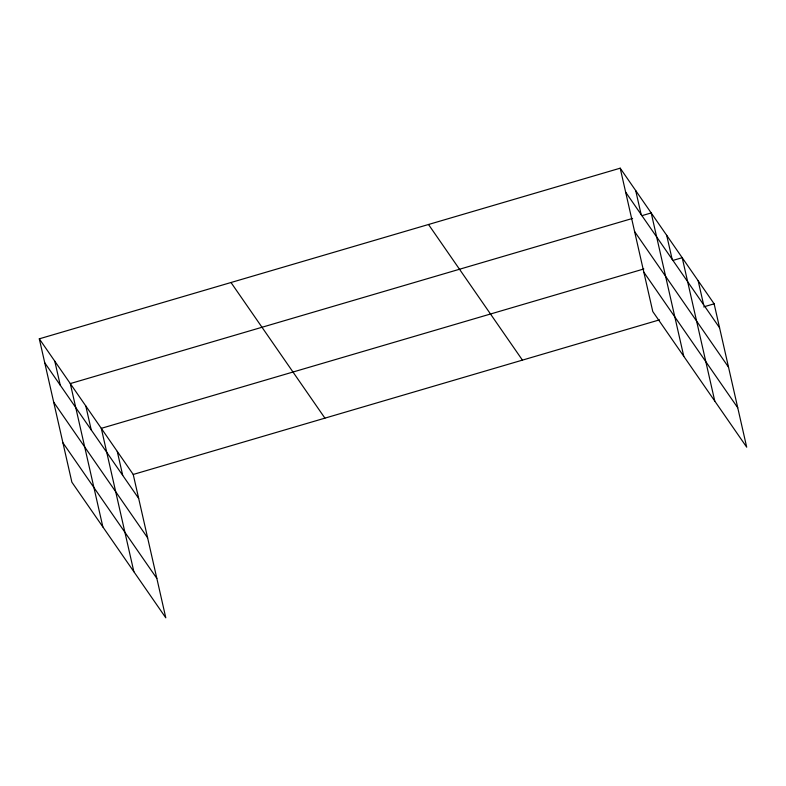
<?xml version="1.0" encoding="UTF-8"?>
<svg xmlns="http://www.w3.org/2000/svg" width="786" height="786" viewBox="0 0 786 786"><rect width="100%" height="100%" fill="white"/><g stroke="black" fill="none" stroke-linecap="round" stroke-linejoin="round"><path stroke-width="1.18" d="M39.3 338.825L133.227 474.459L165.797 617.816L71.87 482.182L39.3 338.825L620.203 168.184L714.13 303.818L746.7 447.175L652.773 311.541L620.203 168.184M632.612 218.4L70.298 383.578L102.868 526.944M641.907 215.669L651.201 212.937L683.771 356.304M643.852 268.959L101.296 428.341L133.866 571.707M672.904 260.431L682.199 257.7L714.769 401.066M133.227 474.459L659.523 319.853M703.676 306.884L714.13 303.818M625.646 192.148L719.573 327.782M634.597 231.546L728.524 367.18M643.822 272.143L737.749 407.777M428.508 224.491L522.435 360.126M230.996 282.508L324.923 418.142M44.743 362.788L138.67 498.422M53.694 402.186L147.621 537.821M62.919 442.783L156.846 578.417M698.165 280.759L703.608 304.722M666.695 235.319L672.138 259.282M635.697 190.556L641.14 214.519M117.261 451.4L122.704 475.363M85.792 405.959L91.235 429.922M54.794 361.206L60.247 385.169"/></g></svg>
